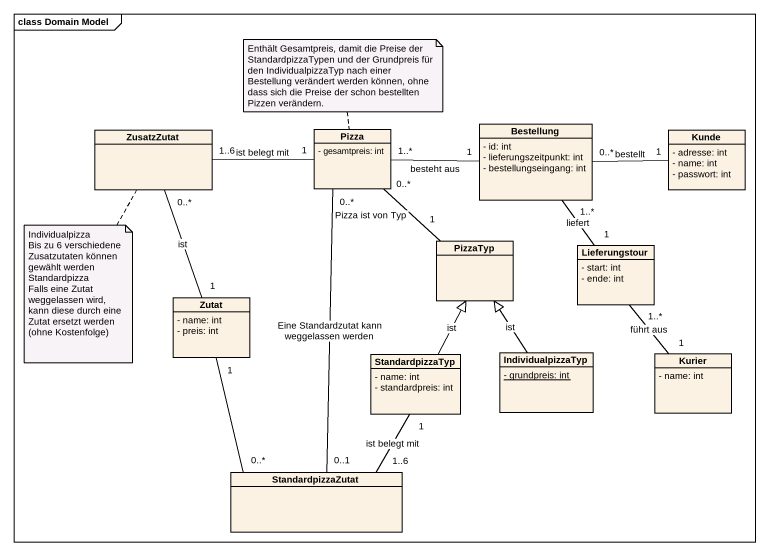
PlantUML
@startuml
mainframe class Domain Model
hide circle
hide empty members
skinparam classAttributeIconSize 0
class ZusatzZutat
class Pizza {
  - gesamtpreis: int
}
class Bestellung {
  - id: int
  - lieferungszeitpunkt: int
  - bestellungseingang: int
}
class Kunde {
  - adresse: int
  - name: int
  - passwort: int
}
class PizzaTyp
class Lieferungstour {
  - start: int
  - ende: int
}
class Zutat {
  - name: int
  - preis: int
}
class StandardpizzaTyp {
  - name: int
  - standardpreis: int
}
class IndividualpizzaTyp {
  {static} - grundpreis: int
}
class Kurier {
  - name: int
}
class StandardpizzaZutat
ZusatzZutat "1..6" -right- "1" Pizza : ist belegt mit
ZusatzZutat "0..*" -- "1" Zutat : ist
Pizza "0..*" -- "0..1" StandardpizzaZutat : Eine Standardzutat kann weggelassen werden
Bestellung "1" -left- "1..*" Pizza : besteht aus
Kunde "1" -left- "0..*" Bestellung : bestellt
PizzaTyp "1" -up- "0..*" Pizza : Pizza ist von Typ
Lieferungstour "1" -up- "1..*" Bestellung : liefert
Lieferungstour "1..*" -- "1" Kurier : führt aus
StandardpizzaTyp -up-|> PizzaTyp : ist
IndividualpizzaTyp -up-|> PizzaTyp : ist
StandardpizzaZutat "0..*" -up- "1" Zutat
StandardpizzaZutat "1..6" -up- "1" StandardpizzaTyp : ist belegt mit
note top of Pizza : Enthält Gesamtpreis, damit die Preise der StandardpizzaTypen und der Grundpreis für den IndividualpizzaTyp nach einer Bestellung verändert werden können, ohne dass sich die Preise der schon bestellten Pizzen verändern.
note bottom of ZusatzZutat
  Individualpizza
  Bis zu 6 verschiedene Zusatzutaten können gewählt werden
  Standardpizza
  Falls eine Zutat weggelassen wird, kann diese durch eine Zutat ersetzt werden (ohne Kostenfolge)
end note
@enduml
